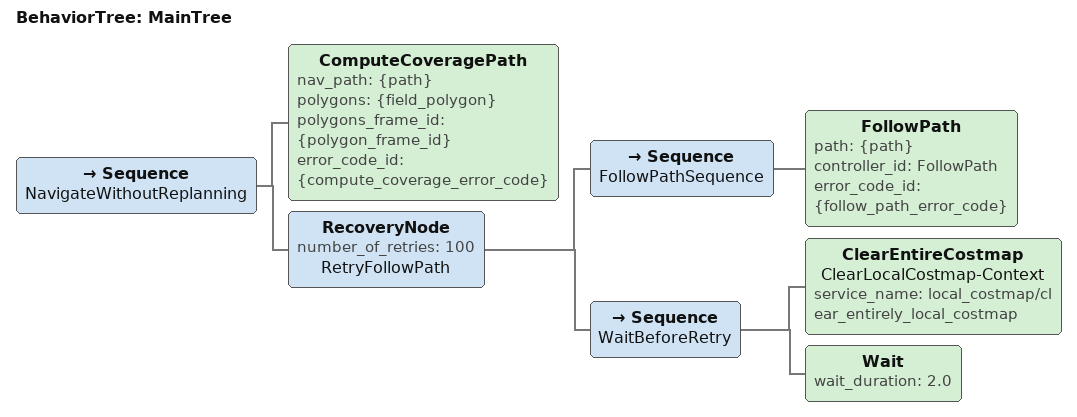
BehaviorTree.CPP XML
<root BTCPP_format="4" main_tree_to_execute="MainTree">
  <BehaviorTree ID="MainTree">

    <Sequence name="NavigateWithoutReplanning">

      <!-- Compute coverage path -->
      <ComputeCoveragePath
          nav_path="{path}"
          polygons="{field_polygon}"
          polygons_frame_id="{polygon_frame_id}"
          error_code_id="{compute_coverage_error_code}"/>

      <!-- Retry FollowPath 6 times -->
      <RecoveryNode number_of_retries="100" name="RetryFollowPath">

        <!-- Main -->
        <Sequence name="FollowPathSequence">
          <FollowPath
              path="{path}"
              controller_id="FollowPath"
              error_code_id="{follow_path_error_code}"/>
        </Sequence>

        <!-- Recovery -->
        <Sequence name="WaitBeforeRetry">
	  <ClearEntireCostmap name="ClearLocalCostmap-Context" service_name="local_costmap/clear_entirely_local_costmap"/>
          <Wait wait_duration="2.0"/>
        </Sequence>

      </RecoveryNode>

    </Sequence>

  </BehaviorTree>
</root>
